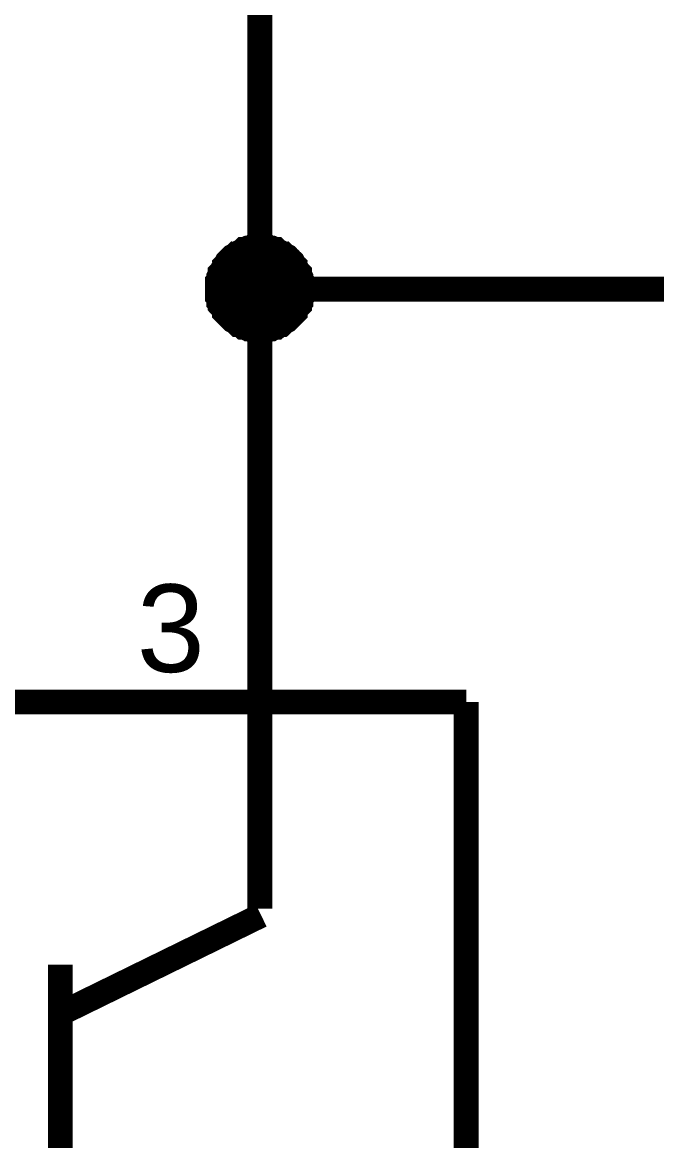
# Model space of a CAD drawing. Header units: millimetres. Extents: x -2024 to 917, y -725 to 13.
# Drawn here: x -1791.85 to -1784.17, y -621.99 to -608.44 of the extents above; entities that cross this region are included whole.
import ezdxf

# ---------------------------------------------------------------- set-up
doc = ezdxf.new("R2010")
doc.units = ezdxf.units.MM
doc.styles.get("Standard").update_dxf_attribs({"font": 'arial.ttf'})

msp = doc.modelspace()

# ---------------------------------------------------------------- linework, layer by layer
at = {"color": 7}
for points, const_width in [([(-1788.972, -606.674), (-1788.972, -609.174)], 0.3), ([(-1788.972, -609.174), (-1788.972, -611.675), (-1788.972, -614.175)], 0.3), ([(-1789.486, -611.675), (-1789.486, -611.641), (-1789.486, -611.625), (-1789.486, -611.592), (-1789.469, -611.575), (-1789.469, -611.542), (-1789.469, -611.526), (-1789.452, -611.492), (-1789.452, -611.476), (-1789.436, -611.459), (-1789.419, -611.426), (-1789.403, -611.41), (-1789.403, -611.393), (-1789.386, -611.377), (-1789.37, -611.343), (-1789.353, -611.327), (-1789.337, -611.31), (-1789.32, -611.294), (-1789.303, -611.277), (-1789.27, -611.261), (-1789.254, -611.244), (-1789.237, -611.244), (-1789.221, -611.227), (-1789.188, -611.211), (-1789.171, -611.194), (-1789.154, -611.194), (-1789.121, -611.178), (-1789.105, -611.178), (-1789.072, -611.178), (-1789.055, -611.161), (-1789.022, -611.161), (-1789.006, -611.161), (-1788.972, -611.161)], 0.3), ([(-1789.486, -611.675), (-1789.486, -611.641), (-1789.486, -611.625), (-1789.486, -611.592), (-1789.469, -611.575), (-1789.469, -611.542), (-1789.469, -611.526), (-1789.452, -611.492), (-1789.452, -611.476), (-1789.436, -611.459), (-1789.419, -611.426), (-1789.403, -611.41), (-1789.403, -611.393), (-1789.386, -611.377), (-1789.37, -611.343), (-1789.353, -611.327), (-1789.337, -611.31), (-1789.32, -611.294), (-1789.303, -611.277), (-1789.27, -611.261), (-1789.254, -611.244), (-1789.237, -611.244), (-1789.221, -611.227), (-1789.188, -611.211), (-1789.171, -611.194), (-1789.154, -611.194), (-1789.121, -611.178), (-1789.105, -611.178), (-1789.072, -611.178), (-1789.055, -611.161), (-1789.022, -611.161), (-1789.006, -611.161), (-1788.972, -611.161)], 0.3), ([(-1789.486, -611.675), (-1789.486, -611.641), (-1789.486, -611.625), (-1789.486, -611.592), (-1789.469, -611.575), (-1789.469, -611.542), (-1789.469, -611.526), (-1789.452, -611.492), (-1789.452, -611.476), (-1789.436, -611.459), (-1789.419, -611.426), (-1789.403, -611.41), (-1789.403, -611.393), (-1789.386, -611.377), (-1789.37, -611.343), (-1789.353, -611.327), (-1789.337, -611.31), (-1789.32, -611.294), (-1789.303, -611.277), (-1789.27, -611.261), (-1789.254, -611.244), (-1789.237, -611.244), (-1789.221, -611.227), (-1789.188, -611.211), (-1789.171, -611.194), (-1789.154, -611.194), (-1789.121, -611.178), (-1789.105, -611.178), (-1789.072, -611.178), (-1789.055, -611.161), (-1789.022, -611.161), (-1789.006, -611.161), (-1788.972, -611.161)], 0.3), ([(-1789.486, -611.675), (-1789.486, -611.641), (-1789.486, -611.625), (-1789.486, -611.592), (-1789.469, -611.575), (-1789.469, -611.542), (-1789.469, -611.526), (-1789.452, -611.492), (-1789.452, -611.476), (-1789.436, -611.459), (-1789.419, -611.426), (-1789.403, -611.41), (-1789.403, -611.393), (-1789.386, -611.377), (-1789.37, -611.343), (-1789.353, -611.327), (-1789.337, -611.31), (-1789.32, -611.294), (-1789.303, -611.277), (-1789.27, -611.261), (-1789.254, -611.244), (-1789.237, -611.244), (-1789.221, -611.227), (-1789.188, -611.211), (-1789.171, -611.194), (-1789.154, -611.194), (-1789.121, -611.178), (-1789.105, -611.178), (-1789.072, -611.178), (-1789.055, -611.161), (-1789.022, -611.161), (-1789.006, -611.161), (-1788.972, -611.161)], 0.3), ([(-1788.972, -611.161), (-1788.972, -611.161)], 0.3), ([(-1788.972, -611.161), (-1788.939, -611.161), (-1788.923, -611.161), (-1788.89, -611.161), (-1788.873, -611.178), (-1788.84, -611.178), (-1788.823, -611.178), (-1788.79, -611.194), (-1788.774, -611.194), (-1788.757, -611.211), (-1788.724, -611.227), (-1788.708, -611.244), (-1788.691, -611.244), (-1788.675, -611.261), (-1788.641, -611.277), (-1788.625, -611.294), (-1788.608, -611.31), (-1788.592, -611.327), (-1788.575, -611.343), (-1788.559, -611.377), (-1788.542, -611.393), (-1788.542, -611.41), (-1788.526, -611.426), (-1788.509, -611.459), (-1788.492, -611.476), (-1788.492, -611.492), (-1788.476, -611.526), (-1788.476, -611.542), (-1788.476, -611.575), (-1788.459, -611.592), (-1788.459, -611.625), (-1788.459, -611.641), (-1788.459, -611.675)], 0.3), ([(-1788.972, -611.161), (-1788.972, -611.161)], 0.3), ([(-1788.972, -611.161), (-1788.939, -611.161), (-1788.923, -611.161), (-1788.89, -611.161), (-1788.873, -611.178), (-1788.84, -611.178), (-1788.823, -611.178), (-1788.79, -611.194), (-1788.774, -611.194), (-1788.757, -611.211), (-1788.724, -611.227), (-1788.708, -611.244), (-1788.691, -611.244), (-1788.675, -611.261), (-1788.641, -611.277), (-1788.625, -611.294), (-1788.608, -611.31), (-1788.592, -611.327), (-1788.575, -611.343), (-1788.559, -611.377), (-1788.542, -611.393), (-1788.542, -611.41), (-1788.526, -611.426), (-1788.509, -611.459), (-1788.492, -611.476), (-1788.492, -611.492), (-1788.476, -611.526), (-1788.476, -611.542), (-1788.476, -611.575), (-1788.459, -611.592), (-1788.459, -611.625), (-1788.459, -611.641), (-1788.459, -611.675)], 0.3), ([(-1788.972, -611.161), (-1788.972, -611.161)], 0.3), ([(-1788.972, -611.161), (-1788.939, -611.161), (-1788.923, -611.161), (-1788.89, -611.161), (-1788.873, -611.178), (-1788.84, -611.178), (-1788.823, -611.178), (-1788.79, -611.194), (-1788.774, -611.194), (-1788.757, -611.211), (-1788.724, -611.227), (-1788.708, -611.244), (-1788.691, -611.244), (-1788.675, -611.261), (-1788.641, -611.277), (-1788.625, -611.294), (-1788.608, -611.31), (-1788.592, -611.327), (-1788.575, -611.343), (-1788.559, -611.377), (-1788.542, -611.393), (-1788.542, -611.41), (-1788.526, -611.426), (-1788.509, -611.459), (-1788.492, -611.476), (-1788.492, -611.492), (-1788.476, -611.526), (-1788.476, -611.542), (-1788.476, -611.575), (-1788.459, -611.592), (-1788.459, -611.625), (-1788.459, -611.641), (-1788.459, -611.675)], 0.3), ([(-1788.972, -611.161), (-1788.972, -611.161)], 0.3), ([(-1788.972, -611.161), (-1788.939, -611.161), (-1788.923, -611.161), (-1788.89, -611.161), (-1788.873, -611.178), (-1788.84, -611.178), (-1788.823, -611.178), (-1788.79, -611.194), (-1788.774, -611.194), (-1788.757, -611.211), (-1788.724, -611.227), (-1788.708, -611.244), (-1788.691, -611.244), (-1788.675, -611.261), (-1788.641, -611.277), (-1788.625, -611.294), (-1788.608, -611.31), (-1788.592, -611.327), (-1788.575, -611.343), (-1788.559, -611.377), (-1788.542, -611.393), (-1788.542, -611.41), (-1788.526, -611.426), (-1788.509, -611.459), (-1788.492, -611.476), (-1788.492, -611.492), (-1788.476, -611.526), (-1788.476, -611.542), (-1788.476, -611.575), (-1788.459, -611.592), (-1788.459, -611.625), (-1788.459, -611.641), (-1788.459, -611.675)], 0.3), ([(-1789.486, -611.675), (-1789.486, -611.641), (-1789.486, -611.625), (-1789.486, -611.592), (-1789.469, -611.575), (-1789.469, -611.542), (-1789.469, -611.526), (-1789.452, -611.492), (-1789.452, -611.476), (-1789.436, -611.459), (-1789.419, -611.426), (-1789.403, -611.41), (-1789.403, -611.393), (-1789.386, -611.377), (-1789.37, -611.343), (-1789.353, -611.327), (-1789.337, -611.31), (-1789.32, -611.294), (-1789.303, -611.277), (-1789.27, -611.261), (-1789.254, -611.244), (-1789.237, -611.244), (-1789.221, -611.227), (-1789.188, -611.211), (-1789.171, -611.194), (-1789.154, -611.194), (-1789.121, -611.178), (-1789.105, -611.178), (-1789.072, -611.178), (-1789.055, -611.161), (-1789.022, -611.161), (-1789.006, -611.161), (-1788.972, -611.161)], 0.0991), ([(-1789.486, -611.675), (-1789.486, -611.641), (-1789.486, -611.625), (-1789.486, -611.592), (-1789.469, -611.575), (-1789.469, -611.542), (-1789.469, -611.526), (-1789.452, -611.492), (-1789.452, -611.476), (-1789.436, -611.459), (-1789.419, -611.426), (-1789.403, -611.41), (-1789.403, -611.393), (-1789.386, -611.377), (-1789.37, -611.343), (-1789.353, -611.327), (-1789.337, -611.31), (-1789.32, -611.294), (-1789.303, -611.277), (-1789.27, -611.261), (-1789.254, -611.244), (-1789.237, -611.244), (-1789.221, -611.227), (-1789.188, -611.211), (-1789.171, -611.194), (-1789.154, -611.194), (-1789.121, -611.178), (-1789.105, -611.178), (-1789.072, -611.178), (-1789.055, -611.161), (-1789.022, -611.161), (-1789.006, -611.161), (-1788.972, -611.161)], 0.0991), ([(-1789.486, -611.675), (-1789.486, -611.641), (-1789.486, -611.625), (-1789.486, -611.592), (-1789.469, -611.575), (-1789.469, -611.542), (-1789.469, -611.526), (-1789.452, -611.492), (-1789.452, -611.476), (-1789.436, -611.459), (-1789.419, -611.426), (-1789.403, -611.41), (-1789.403, -611.393), (-1789.386, -611.377), (-1789.37, -611.343), (-1789.353, -611.327), (-1789.337, -611.31), (-1789.32, -611.294), (-1789.303, -611.277), (-1789.27, -611.261), (-1789.254, -611.244), (-1789.237, -611.244), (-1789.221, -611.227), (-1789.188, -611.211), (-1789.171, -611.194), (-1789.154, -611.194), (-1789.121, -611.178), (-1789.105, -611.178), (-1789.072, -611.178), (-1789.055, -611.161), (-1789.022, -611.161), (-1789.006, -611.161), (-1788.972, -611.161)], 0.0991), ([(-1789.486, -611.675), (-1789.486, -611.641), (-1789.486, -611.625), (-1789.486, -611.592), (-1789.469, -611.575), (-1789.469, -611.542), (-1789.469, -611.526), (-1789.452, -611.492), (-1789.452, -611.476), (-1789.436, -611.459), (-1789.419, -611.426), (-1789.403, -611.41), (-1789.403, -611.393), (-1789.386, -611.377), (-1789.37, -611.343), (-1789.353, -611.327), (-1789.337, -611.31), (-1789.32, -611.294), (-1789.303, -611.277), (-1789.27, -611.261), (-1789.254, -611.244), (-1789.237, -611.244), (-1789.221, -611.227), (-1789.188, -611.211), (-1789.171, -611.194), (-1789.154, -611.194), (-1789.121, -611.178), (-1789.105, -611.178), (-1789.072, -611.178), (-1789.055, -611.161), (-1789.022, -611.161), (-1789.006, -611.161), (-1788.972, -611.161)], 0.0991), ([(-1788.972, -611.161), (-1788.972, -611.161)], 0.0991), ([(-1788.972, -611.161), (-1788.939, -611.161), (-1788.923, -611.161), (-1788.89, -611.161), (-1788.873, -611.178), (-1788.84, -611.178), (-1788.823, -611.178), (-1788.79, -611.194), (-1788.774, -611.194), (-1788.757, -611.211), (-1788.724, -611.227), (-1788.708, -611.244), (-1788.691, -611.244), (-1788.675, -611.261), (-1788.641, -611.277), (-1788.625, -611.294), (-1788.608, -611.31), (-1788.592, -611.327), (-1788.575, -611.343), (-1788.559, -611.377), (-1788.542, -611.393), (-1788.542, -611.41), (-1788.526, -611.426), (-1788.509, -611.459), (-1788.492, -611.476), (-1788.492, -611.492), (-1788.476, -611.526), (-1788.476, -611.542), (-1788.476, -611.575), (-1788.459, -611.592), (-1788.459, -611.625), (-1788.459, -611.641), (-1788.459, -611.675)], 0.0991), ([(-1788.972, -611.161), (-1788.972, -611.161)], 0.0991), ([(-1788.972, -611.161), (-1788.939, -611.161), (-1788.923, -611.161), (-1788.89, -611.161), (-1788.873, -611.178), (-1788.84, -611.178), (-1788.823, -611.178), (-1788.79, -611.194), (-1788.774, -611.194), (-1788.757, -611.211), (-1788.724, -611.227), (-1788.708, -611.244), (-1788.691, -611.244), (-1788.675, -611.261), (-1788.641, -611.277), (-1788.625, -611.294), (-1788.608, -611.31), (-1788.592, -611.327), (-1788.575, -611.343), (-1788.559, -611.377), (-1788.542, -611.393), (-1788.542, -611.41), (-1788.526, -611.426), (-1788.509, -611.459), (-1788.492, -611.476), (-1788.492, -611.492), (-1788.476, -611.526), (-1788.476, -611.542), (-1788.476, -611.575), (-1788.459, -611.592), (-1788.459, -611.625), (-1788.459, -611.641), (-1788.459, -611.675)], 0.0991), ([(-1788.972, -611.161), (-1788.972, -611.161)], 0.0991), ([(-1788.972, -611.161), (-1788.939, -611.161), (-1788.923, -611.161), (-1788.89, -611.161), (-1788.873, -611.178), (-1788.84, -611.178), (-1788.823, -611.178), (-1788.79, -611.194), (-1788.774, -611.194), (-1788.757, -611.211), (-1788.724, -611.227), (-1788.708, -611.244), (-1788.691, -611.244), (-1788.675, -611.261), (-1788.641, -611.277), (-1788.625, -611.294), (-1788.608, -611.31), (-1788.592, -611.327), (-1788.575, -611.343), (-1788.559, -611.377), (-1788.542, -611.393), (-1788.542, -611.41), (-1788.526, -611.426), (-1788.509, -611.459), (-1788.492, -611.476), (-1788.492, -611.492), (-1788.476, -611.526), (-1788.476, -611.542), (-1788.476, -611.575), (-1788.459, -611.592), (-1788.459, -611.625), (-1788.459, -611.641), (-1788.459, -611.675)], 0.0991), ([(-1788.972, -611.161), (-1788.972, -611.161)], 0.0991), ([(-1788.972, -611.161), (-1788.939, -611.161), (-1788.923, -611.161), (-1788.89, -611.161), (-1788.873, -611.178), (-1788.84, -611.178), (-1788.823, -611.178), (-1788.79, -611.194), (-1788.774, -611.194), (-1788.757, -611.211), (-1788.724, -611.227), (-1788.708, -611.244), (-1788.691, -611.244), (-1788.675, -611.261), (-1788.641, -611.277), (-1788.625, -611.294), (-1788.608, -611.31), (-1788.592, -611.327), (-1788.575, -611.343), (-1788.559, -611.377), (-1788.542, -611.393), (-1788.542, -611.41), (-1788.526, -611.426), (-1788.509, -611.459), (-1788.492, -611.476), (-1788.492, -611.492), (-1788.476, -611.526), (-1788.476, -611.542), (-1788.476, -611.575), (-1788.459, -611.592), (-1788.459, -611.625), (-1788.459, -611.641), (-1788.459, -611.675)], 0.0991), ([(-1788.972, -612.171), (-1789.006, -612.171), (-1789.022, -612.171), (-1789.055, -612.171), (-1789.072, -612.155), (-1789.105, -612.155), (-1789.121, -612.155), (-1789.154, -612.138), (-1789.171, -612.138), (-1789.188, -612.122), (-1789.221, -612.105), (-1789.237, -612.105), (-1789.254, -612.089), (-1789.27, -612.072), (-1789.303, -612.055), (-1789.32, -612.039), (-1789.337, -612.022), (-1789.353, -612.006), (-1789.37, -611.989), (-1789.386, -611.973), (-1789.403, -611.956), (-1789.403, -611.94), (-1789.419, -611.906), (-1789.436, -611.89), (-1789.452, -611.873), (-1789.452, -611.84), (-1789.469, -611.824), (-1789.469, -611.807), (-1789.469, -611.774), (-1789.486, -611.757), (-1789.486, -611.724), (-1789.486, -611.708), (-1789.486, -611.675)], 0.3), ([(-1789.486, -611.675), (-1789.486, -611.675)], 0.3), ([(-1788.972, -612.171), (-1789.006, -612.171), (-1789.022, -612.171), (-1789.055, -612.171), (-1789.072, -612.155), (-1789.105, -612.155), (-1789.121, -612.155), (-1789.154, -612.138), (-1789.171, -612.138), (-1789.188, -612.122), (-1789.221, -612.105), (-1789.237, -612.105), (-1789.254, -612.089), (-1789.27, -612.072), (-1789.303, -612.055), (-1789.32, -612.039), (-1789.337, -612.022), (-1789.353, -612.006), (-1789.37, -611.989), (-1789.386, -611.973), (-1789.403, -611.956), (-1789.403, -611.94), (-1789.419, -611.906), (-1789.436, -611.89), (-1789.452, -611.873), (-1789.452, -611.84), (-1789.469, -611.824), (-1789.469, -611.807), (-1789.469, -611.774), (-1789.486, -611.757), (-1789.486, -611.724), (-1789.486, -611.708), (-1789.486, -611.675)], 0.3), ([(-1789.486, -611.675), (-1789.486, -611.675)], 0.3), ([(-1788.972, -612.171), (-1789.006, -612.171), (-1789.022, -612.171), (-1789.055, -612.171), (-1789.072, -612.155), (-1789.105, -612.155), (-1789.121, -612.155), (-1789.154, -612.138), (-1789.171, -612.138), (-1789.188, -612.122), (-1789.221, -612.105), (-1789.237, -612.105), (-1789.254, -612.089), (-1789.27, -612.072), (-1789.303, -612.055), (-1789.32, -612.039), (-1789.337, -612.022), (-1789.353, -612.006), (-1789.37, -611.989), (-1789.386, -611.973), (-1789.403, -611.956), (-1789.403, -611.94), (-1789.419, -611.906), (-1789.436, -611.89), (-1789.452, -611.873), (-1789.452, -611.84), (-1789.469, -611.824), (-1789.469, -611.807), (-1789.469, -611.774), (-1789.486, -611.757), (-1789.486, -611.724), (-1789.486, -611.708), (-1789.486, -611.675)], 0.3), ([(-1789.486, -611.675), (-1789.486, -611.675)], 0.3), ([(-1788.972, -612.171), (-1789.006, -612.171), (-1789.022, -612.171), (-1789.055, -612.171), (-1789.072, -612.155), (-1789.105, -612.155), (-1789.121, -612.155), (-1789.154, -612.138), (-1789.171, -612.138), (-1789.188, -612.122), (-1789.221, -612.105), (-1789.237, -612.105), (-1789.254, -612.089), (-1789.27, -612.072), (-1789.303, -612.055), (-1789.32, -612.039), (-1789.337, -612.022), (-1789.353, -612.006), (-1789.37, -611.989), (-1789.386, -611.973), (-1789.403, -611.956), (-1789.403, -611.94), (-1789.419, -611.906), (-1789.436, -611.89), (-1789.452, -611.873), (-1789.452, -611.84), (-1789.469, -611.824), (-1789.469, -611.807), (-1789.469, -611.774), (-1789.486, -611.757), (-1789.486, -611.724), (-1789.486, -611.708), (-1789.486, -611.675)], 0.3), ([(-1789.486, -611.675), (-1789.486, -611.675)], 0.3), ([(-1788.459, -611.675), (-1788.459, -611.708), (-1788.459, -611.724), (-1788.459, -611.757), (-1788.476, -611.774), (-1788.476, -611.807), (-1788.476, -611.824), (-1788.492, -611.84), (-1788.492, -611.873), (-1788.509, -611.89), (-1788.526, -611.906), (-1788.542, -611.94), (-1788.542, -611.956), (-1788.559, -611.973), (-1788.575, -611.989), (-1788.592, -612.006), (-1788.608, -612.022), (-1788.625, -612.039), (-1788.641, -612.055), (-1788.675, -612.072), (-1788.691, -612.089), (-1788.708, -612.105), (-1788.724, -612.105), (-1788.757, -612.122), (-1788.774, -612.138), (-1788.79, -612.138), (-1788.823, -612.155), (-1788.84, -612.155), (-1788.873, -612.155), (-1788.89, -612.171), (-1788.923, -612.171), (-1788.939, -612.171), (-1788.972, -612.171)], 0.3), ([(-1778.976, -617.917), (-1778.976, -611.675), (-1788.972, -611.675)], 0.3), ([(-1788.459, -611.675), (-1788.459, -611.708), (-1788.459, -611.724), (-1788.459, -611.757), (-1788.476, -611.774), (-1788.476, -611.807), (-1788.476, -611.824), (-1788.492, -611.84), (-1788.492, -611.873), (-1788.509, -611.89), (-1788.526, -611.906), (-1788.542, -611.94), (-1788.542, -611.956), (-1788.559, -611.973), (-1788.575, -611.989), (-1788.592, -612.006), (-1788.608, -612.022), (-1788.625, -612.039), (-1788.641, -612.055), (-1788.675, -612.072), (-1788.691, -612.089), (-1788.708, -612.105), (-1788.724, -612.105), (-1788.757, -612.122), (-1788.774, -612.138), (-1788.79, -612.138), (-1788.823, -612.155), (-1788.84, -612.155), (-1788.873, -612.155), (-1788.89, -612.171), (-1788.923, -612.171), (-1788.939, -612.171), (-1788.972, -612.171)], 0.3), ([(-1788.459, -611.675), (-1788.459, -611.708), (-1788.459, -611.724), (-1788.459, -611.757), (-1788.476, -611.774), (-1788.476, -611.807), (-1788.476, -611.824), (-1788.492, -611.84), (-1788.492, -611.873), (-1788.509, -611.89), (-1788.526, -611.906), (-1788.542, -611.94), (-1788.542, -611.956), (-1788.559, -611.973), (-1788.575, -611.989), (-1788.592, -612.006), (-1788.608, -612.022), (-1788.625, -612.039), (-1788.641, -612.055), (-1788.675, -612.072), (-1788.691, -612.089), (-1788.708, -612.105), (-1788.724, -612.105), (-1788.757, -612.122), (-1788.774, -612.138), (-1788.79, -612.138), (-1788.823, -612.155), (-1788.84, -612.155), (-1788.873, -612.155), (-1788.89, -612.171), (-1788.923, -612.171), (-1788.939, -612.171), (-1788.972, -612.171)], 0.3), ([(-1788.459, -611.675), (-1788.459, -611.708), (-1788.459, -611.724), (-1788.459, -611.757), (-1788.476, -611.774), (-1788.476, -611.807), (-1788.476, -611.824), (-1788.492, -611.84), (-1788.492, -611.873), (-1788.509, -611.89), (-1788.526, -611.906), (-1788.542, -611.94), (-1788.542, -611.956), (-1788.559, -611.973), (-1788.575, -611.989), (-1788.592, -612.006), (-1788.608, -612.022), (-1788.625, -612.039), (-1788.641, -612.055), (-1788.675, -612.072), (-1788.691, -612.089), (-1788.708, -612.105), (-1788.724, -612.105), (-1788.757, -612.122), (-1788.774, -612.138), (-1788.79, -612.138), (-1788.823, -612.155), (-1788.84, -612.155), (-1788.873, -612.155), (-1788.89, -612.171), (-1788.923, -612.171), (-1788.939, -612.171), (-1788.972, -612.171)], 0.3), ([(-1788.459, -611.675), (-1788.459, -611.675), (-1788.459, -611.675), (-1788.459, -611.675), (-1788.459, -611.675), (-1788.459, -611.675), (-1788.459, -611.675), (-1788.459, -611.675), (-1788.459, -611.675), (-1788.459, -611.675), (-1788.459, -611.675), (-1788.459, -611.675), (-1788.459, -611.675), (-1788.459, -611.675), (-1788.459, -611.675), (-1788.459, -611.675), (-1788.459, -611.675), (-1788.459, -611.675), (-1788.459, -611.675), (-1788.459, -611.675), (-1788.459, -611.675), (-1788.459, -611.675), (-1788.459, -611.675), (-1788.459, -611.675), (-1788.459, -611.675), (-1788.459, -611.675), (-1788.459, -611.675), (-1788.459, -611.675), (-1788.459, -611.675), (-1788.459, -611.675), (-1788.459, -611.675), (-1788.459, -611.675), (-1788.459, -611.675)], 0.3), ([(-1788.459, -611.675), (-1788.459, -611.675)], 0.3), ([(-1788.459, -611.675), (-1788.459, -611.675), (-1788.459, -611.675), (-1788.459, -611.675), (-1788.459, -611.675), (-1788.459, -611.675), (-1788.459, -611.675), (-1788.459, -611.675), (-1788.459, -611.675), (-1788.459, -611.675), (-1788.459, -611.675), (-1788.459, -611.675), (-1788.459, -611.675), (-1788.459, -611.675), (-1788.459, -611.675), (-1788.459, -611.675), (-1788.459, -611.675), (-1788.459, -611.675), (-1788.459, -611.675), (-1788.459, -611.675), (-1788.459, -611.675), (-1788.459, -611.675), (-1788.459, -611.675), (-1788.459, -611.675), (-1788.459, -611.675), (-1788.459, -611.675), (-1788.459, -611.675), (-1788.459, -611.675), (-1788.459, -611.675), (-1788.459, -611.675), (-1788.459, -611.675), (-1788.459, -611.675), (-1788.459, -611.675)], 0.3), ([(-1788.459, -611.675), (-1788.459, -611.675)], 0.3), ([(-1788.459, -611.675), (-1788.459, -611.675), (-1788.459, -611.675), (-1788.459, -611.675), (-1788.459, -611.675), (-1788.459, -611.675), (-1788.459, -611.675), (-1788.459, -611.675), (-1788.459, -611.675), (-1788.459, -611.675), (-1788.459, -611.675), (-1788.459, -611.675), (-1788.459, -611.675), (-1788.459, -611.675), (-1788.459, -611.675), (-1788.459, -611.675), (-1788.459, -611.675), (-1788.459, -611.675), (-1788.459, -611.675), (-1788.459, -611.675), (-1788.459, -611.675), (-1788.459, -611.675), (-1788.459, -611.675), (-1788.459, -611.675), (-1788.459, -611.675), (-1788.459, -611.675), (-1788.459, -611.675), (-1788.459, -611.675), (-1788.459, -611.675), (-1788.459, -611.675), (-1788.459, -611.675), (-1788.459, -611.675), (-1788.459, -611.675)], 0.3), ([(-1788.459, -611.675), (-1788.459, -611.675)], 0.3), ([(-1788.459, -611.675), (-1788.459, -611.675), (-1788.459, -611.675), (-1788.459, -611.675), (-1788.459, -611.675), (-1788.459, -611.675), (-1788.459, -611.675), (-1788.459, -611.675), (-1788.459, -611.675), (-1788.459, -611.675), (-1788.459, -611.675), (-1788.459, -611.675), (-1788.459, -611.675), (-1788.459, -611.675), (-1788.459, -611.675), (-1788.459, -611.675), (-1788.459, -611.675), (-1788.459, -611.675), (-1788.459, -611.675), (-1788.459, -611.675), (-1788.459, -611.675), (-1788.459, -611.675), (-1788.459, -611.675), (-1788.459, -611.675), (-1788.459, -611.675), (-1788.459, -611.675), (-1788.459, -611.675), (-1788.459, -611.675), (-1788.459, -611.675), (-1788.459, -611.675), (-1788.459, -611.675), (-1788.459, -611.675), (-1788.459, -611.675)], 0.3), ([(-1788.459, -611.675), (-1788.459, -611.675)], 0.3), ([(-1788.972, -612.171), (-1789.006, -612.171), (-1789.022, -612.171), (-1789.055, -612.171), (-1789.072, -612.155), (-1789.105, -612.155), (-1789.121, -612.155), (-1789.154, -612.138), (-1789.171, -612.138), (-1789.188, -612.122), (-1789.221, -612.105), (-1789.237, -612.105), (-1789.254, -612.089), (-1789.27, -612.072), (-1789.303, -612.055), (-1789.32, -612.039), (-1789.337, -612.022), (-1789.353, -612.006), (-1789.37, -611.989), (-1789.386, -611.973), (-1789.403, -611.956), (-1789.403, -611.94), (-1789.419, -611.906), (-1789.436, -611.89), (-1789.452, -611.873), (-1789.452, -611.84), (-1789.469, -611.824), (-1789.469, -611.807), (-1789.469, -611.774), (-1789.486, -611.757), (-1789.486, -611.724), (-1789.486, -611.708), (-1789.486, -611.675)], 0.0991), ([(-1789.486, -611.675), (-1789.486, -611.675)], 0.0991), ([(-1788.972, -612.171), (-1789.006, -612.171), (-1789.022, -612.171), (-1789.055, -612.171), (-1789.072, -612.155), (-1789.105, -612.155), (-1789.121, -612.155), (-1789.154, -612.138), (-1789.171, -612.138), (-1789.188, -612.122), (-1789.221, -612.105), (-1789.237, -612.105), (-1789.254, -612.089), (-1789.27, -612.072), (-1789.303, -612.055), (-1789.32, -612.039), (-1789.337, -612.022), (-1789.353, -612.006), (-1789.37, -611.989), (-1789.386, -611.973), (-1789.403, -611.956), (-1789.403, -611.94), (-1789.419, -611.906), (-1789.436, -611.89), (-1789.452, -611.873), (-1789.452, -611.84), (-1789.469, -611.824), (-1789.469, -611.807), (-1789.469, -611.774), (-1789.486, -611.757), (-1789.486, -611.724), (-1789.486, -611.708), (-1789.486, -611.675)], 0.0991), ([(-1789.486, -611.675), (-1789.486, -611.675)], 0.0991), ([(-1788.972, -612.171), (-1789.006, -612.171), (-1789.022, -612.171), (-1789.055, -612.171), (-1789.072, -612.155), (-1789.105, -612.155), (-1789.121, -612.155), (-1789.154, -612.138), (-1789.171, -612.138), (-1789.188, -612.122), (-1789.221, -612.105), (-1789.237, -612.105), (-1789.254, -612.089), (-1789.27, -612.072), (-1789.303, -612.055), (-1789.32, -612.039), (-1789.337, -612.022), (-1789.353, -612.006), (-1789.37, -611.989), (-1789.386, -611.973), (-1789.403, -611.956), (-1789.403, -611.94), (-1789.419, -611.906), (-1789.436, -611.89), (-1789.452, -611.873), (-1789.452, -611.84), (-1789.469, -611.824), (-1789.469, -611.807), (-1789.469, -611.774), (-1789.486, -611.757), (-1789.486, -611.724), (-1789.486, -611.708), (-1789.486, -611.675)], 0.0991), ([(-1789.486, -611.675), (-1789.486, -611.675)], 0.0991), ([(-1788.972, -612.171), (-1789.006, -612.171), (-1789.022, -612.171), (-1789.055, -612.171), (-1789.072, -612.155), (-1789.105, -612.155), (-1789.121, -612.155), (-1789.154, -612.138), (-1789.171, -612.138), (-1789.188, -612.122), (-1789.221, -612.105), (-1789.237, -612.105), (-1789.254, -612.089), (-1789.27, -612.072), (-1789.303, -612.055), (-1789.32, -612.039), (-1789.337, -612.022), (-1789.353, -612.006), (-1789.37, -611.989), (-1789.386, -611.973), (-1789.403, -611.956), (-1789.403, -611.94), (-1789.419, -611.906), (-1789.436, -611.89), (-1789.452, -611.873), (-1789.452, -611.84), (-1789.469, -611.824), (-1789.469, -611.807), (-1789.469, -611.774), (-1789.486, -611.757), (-1789.486, -611.724), (-1789.486, -611.708), (-1789.486, -611.675)], 0.0991), ([(-1789.486, -611.675), (-1789.486, -611.675)], 0.0991), ([(-1788.459, -611.675), (-1788.459, -611.708), (-1788.459, -611.724), (-1788.459, -611.757), (-1788.476, -611.774), (-1788.476, -611.807), (-1788.476, -611.824), (-1788.492, -611.84), (-1788.492, -611.873), (-1788.509, -611.89), (-1788.526, -611.906), (-1788.542, -611.94), (-1788.542, -611.956), (-1788.559, -611.973), (-1788.575, -611.989), (-1788.592, -612.006), (-1788.608, -612.022), (-1788.625, -612.039), (-1788.641, -612.055), (-1788.675, -612.072), (-1788.691, -612.089), (-1788.708, -612.105), (-1788.724, -612.105), (-1788.757, -612.122), (-1788.774, -612.138), (-1788.79, -612.138), (-1788.823, -612.155), (-1788.84, -612.155), (-1788.873, -612.155), (-1788.89, -612.171), (-1788.923, -612.171), (-1788.939, -612.171), (-1788.972, -612.171)], 0.0991), ([(-1788.459, -611.675), (-1788.459, -611.708), (-1788.459, -611.724), (-1788.459, -611.757), (-1788.476, -611.774), (-1788.476, -611.807), (-1788.476, -611.824), (-1788.492, -611.84), (-1788.492, -611.873), (-1788.509, -611.89), (-1788.526, -611.906), (-1788.542, -611.94), (-1788.542, -611.956), (-1788.559, -611.973), (-1788.575, -611.989), (-1788.592, -612.006), (-1788.608, -612.022), (-1788.625, -612.039), (-1788.641, -612.055), (-1788.675, -612.072), (-1788.691, -612.089), (-1788.708, -612.105), (-1788.724, -612.105), (-1788.757, -612.122), (-1788.774, -612.138), (-1788.79, -612.138), (-1788.823, -612.155), (-1788.84, -612.155), (-1788.873, -612.155), (-1788.89, -612.171), (-1788.923, -612.171), (-1788.939, -612.171), (-1788.972, -612.171)], 0.0991), ([(-1788.459, -611.675), (-1788.459, -611.708), (-1788.459, -611.724), (-1788.459, -611.757), (-1788.476, -611.774), (-1788.476, -611.807), (-1788.476, -611.824), (-1788.492, -611.84), (-1788.492, -611.873), (-1788.509, -611.89), (-1788.526, -611.906), (-1788.542, -611.94), (-1788.542, -611.956), (-1788.559, -611.973), (-1788.575, -611.989), (-1788.592, -612.006), (-1788.608, -612.022), (-1788.625, -612.039), (-1788.641, -612.055), (-1788.675, -612.072), (-1788.691, -612.089), (-1788.708, -612.105), (-1788.724, -612.105), (-1788.757, -612.122), (-1788.774, -612.138), (-1788.79, -612.138), (-1788.823, -612.155), (-1788.84, -612.155), (-1788.873, -612.155), (-1788.89, -612.171), (-1788.923, -612.171), (-1788.939, -612.171), (-1788.972, -612.171)], 0.0991), ([(-1788.459, -611.675), (-1788.459, -611.708), (-1788.459, -611.724), (-1788.459, -611.757), (-1788.476, -611.774), (-1788.476, -611.807), (-1788.476, -611.824), (-1788.492, -611.84), (-1788.492, -611.873), (-1788.509, -611.89), (-1788.526, -611.906), (-1788.542, -611.94), (-1788.542, -611.956), (-1788.559, -611.973), (-1788.575, -611.989), (-1788.592, -612.006), (-1788.608, -612.022), (-1788.625, -612.039), (-1788.641, -612.055), (-1788.675, -612.072), (-1788.691, -612.089), (-1788.708, -612.105), (-1788.724, -612.105), (-1788.757, -612.122), (-1788.774, -612.138), (-1788.79, -612.138), (-1788.823, -612.155), (-1788.84, -612.155), (-1788.873, -612.155), (-1788.89, -612.171), (-1788.923, -612.171), (-1788.939, -612.171), (-1788.972, -612.171)], 0.0991), ([(-1788.459, -611.675), (-1788.459, -611.675), (-1788.459, -611.675), (-1788.459, -611.675), (-1788.459, -611.675), (-1788.459, -611.675), (-1788.459, -611.675), (-1788.459, -611.675), (-1788.459, -611.675), (-1788.459, -611.675), (-1788.459, -611.675), (-1788.459, -611.675), (-1788.459, -611.675), (-1788.459, -611.675), (-1788.459, -611.675), (-1788.459, -611.675), (-1788.459, -611.675), (-1788.459, -611.675), (-1788.459, -611.675), (-1788.459, -611.675), (-1788.459, -611.675), (-1788.459, -611.675), (-1788.459, -611.675), (-1788.459, -611.675), (-1788.459, -611.675), (-1788.459, -611.675), (-1788.459, -611.675), (-1788.459, -611.675), (-1788.459, -611.675), (-1788.459, -611.675), (-1788.459, -611.675), (-1788.459, -611.675), (-1788.459, -611.675)], 0.0991), ([(-1788.459, -611.675), (-1788.459, -611.675)], 0.0991), ([(-1788.459, -611.675), (-1788.459, -611.675), (-1788.459, -611.675), (-1788.459, -611.675), (-1788.459, -611.675), (-1788.459, -611.675), (-1788.459, -611.675), (-1788.459, -611.675), (-1788.459, -611.675), (-1788.459, -611.675), (-1788.459, -611.675), (-1788.459, -611.675), (-1788.459, -611.675), (-1788.459, -611.675), (-1788.459, -611.675), (-1788.459, -611.675), (-1788.459, -611.675), (-1788.459, -611.675), (-1788.459, -611.675), (-1788.459, -611.675), (-1788.459, -611.675), (-1788.459, -611.675), (-1788.459, -611.675), (-1788.459, -611.675), (-1788.459, -611.675), (-1788.459, -611.675), (-1788.459, -611.675), (-1788.459, -611.675), (-1788.459, -611.675), (-1788.459, -611.675), (-1788.459, -611.675), (-1788.459, -611.675), (-1788.459, -611.675)], 0.0991), ([(-1788.459, -611.675), (-1788.459, -611.675)], 0.0991), ([(-1788.459, -611.675), (-1788.459, -611.675), (-1788.459, -611.675), (-1788.459, -611.675), (-1788.459, -611.675), (-1788.459, -611.675), (-1788.459, -611.675), (-1788.459, -611.675), (-1788.459, -611.675), (-1788.459, -611.675), (-1788.459, -611.675), (-1788.459, -611.675), (-1788.459, -611.675), (-1788.459, -611.675), (-1788.459, -611.675), (-1788.459, -611.675), (-1788.459, -611.675), (-1788.459, -611.675), (-1788.459, -611.675), (-1788.459, -611.675), (-1788.459, -611.675), (-1788.459, -611.675), (-1788.459, -611.675), (-1788.459, -611.675), (-1788.459, -611.675), (-1788.459, -611.675), (-1788.459, -611.675), (-1788.459, -611.675), (-1788.459, -611.675), (-1788.459, -611.675), (-1788.459, -611.675), (-1788.459, -611.675), (-1788.459, -611.675)], 0.0991), ([(-1788.459, -611.675), (-1788.459, -611.675)], 0.0991), ([(-1788.459, -611.675), (-1788.459, -611.675), (-1788.459, -611.675), (-1788.459, -611.675), (-1788.459, -611.675), (-1788.459, -611.675), (-1788.459, -611.675), (-1788.459, -611.675), (-1788.459, -611.675), (-1788.459, -611.675), (-1788.459, -611.675), (-1788.459, -611.675), (-1788.459, -611.675), (-1788.459, -611.675), (-1788.459, -611.675), (-1788.459, -611.675), (-1788.459, -611.675), (-1788.459, -611.675), (-1788.459, -611.675), (-1788.459, -611.675), (-1788.459, -611.675), (-1788.459, -611.675), (-1788.459, -611.675), (-1788.459, -611.675), (-1788.459, -611.675), (-1788.459, -611.675), (-1788.459, -611.675), (-1788.459, -611.675), (-1788.459, -611.675), (-1788.459, -611.675), (-1788.459, -611.675), (-1788.459, -611.675), (-1788.459, -611.675)], 0.0991), ([(-1788.459, -611.675), (-1788.459, -611.675)], 0.0991), ([(-1788.972, -619.176), (-1788.972, -614.175)], 0.3), ([(-1805.209, -616.675), (-1786.473, -616.675)], 0.3), ([(-1786.473, -616.675), (-1786.473, -626.677)], 0.3), ([(-1788.956, -619.259), (-1791.389, -620.451)], 0.3), ([(-1791.389, -619.855), (-1791.389, -623.597)], 0.3)]:
    msp.add_lwpolyline(points, dxfattribs=dict(at, const_width=const_width))
at = {"color": 7, "const_width": 0.508}
msp.add_lwpolyline([(-1789.209, -611.663, 1), (-1788.701, -611.663, 1)], format="xyb", close=True, dxfattribs=at)

# ---------------------------------------------------------------- texts
at = {"color": 7}
msp.add_text('3', height=1.06, dxfattribs=at).set_placement((-1790.462, -616.311))

doc.saveas('drawing.dxf')
